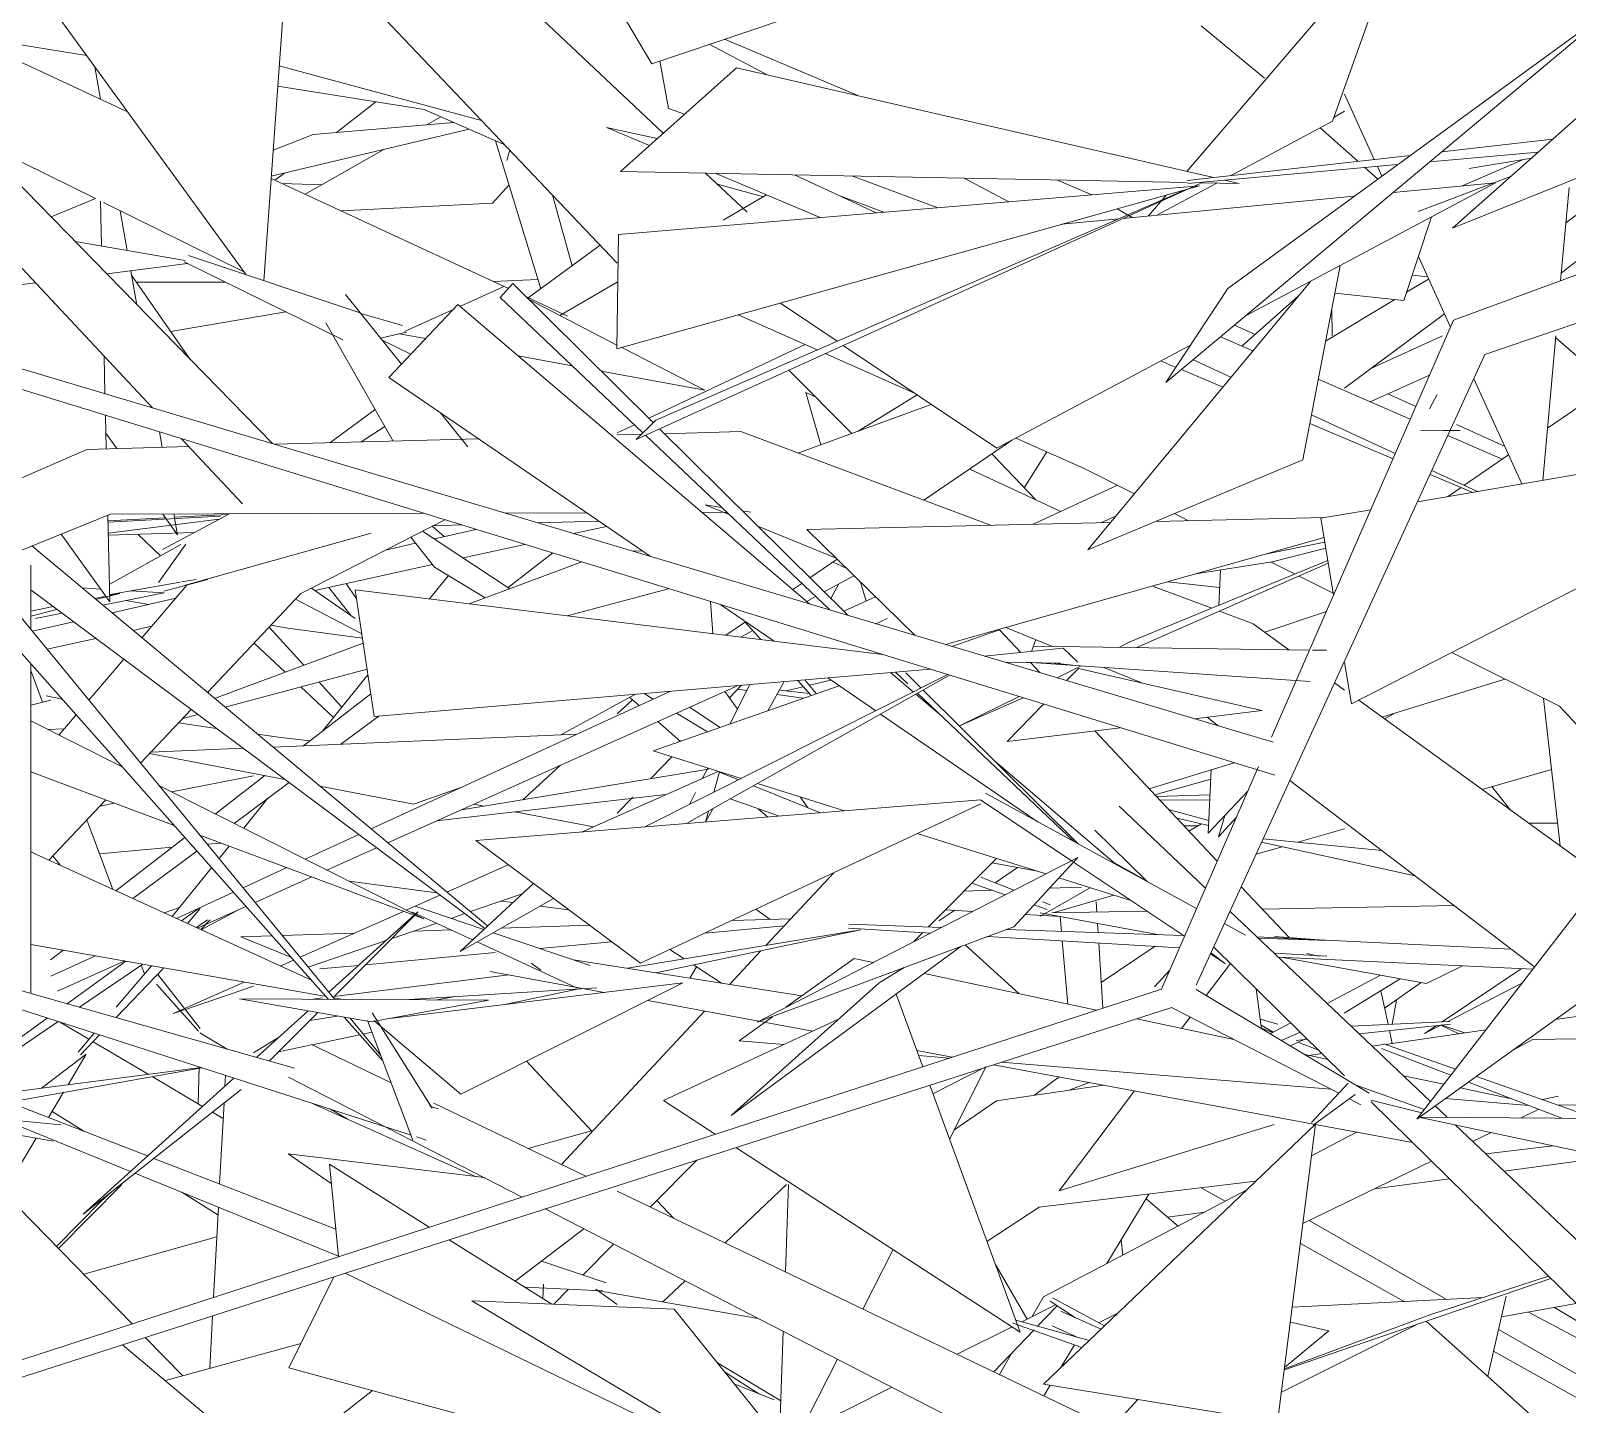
# Model space of a CAD drawing. Header units: millimetres. Extents: x 78096 to 288885, y -20632 to 149556.
# Drawn here: x 251112.1 to 251325.2, y 92667.2 to 92857.7 of the extents above; entities that cross this region are included whole.
import ezdxf

# ---------------------------------------------------------------- set-up
doc = ezdxf.new("R2010")
doc.units = ezdxf.units.MM
doc.layers.add('G-IMPT', color=8, linetype='Continuous', lineweight=9)
doc.layers.add('L-PLNT', color=71, linetype='Continuous', lineweight=9)

# ---------------------------------------------------------------- blocks, each defined once
blk = doc.blocks.new('ZZ-V - Tree Broadleaf 1 - 3dtree rotund SIMPLU-4826059-TOMH A-A')
at = {"layer": 'G-IMPT'}
for p, q in [((25423.33, 92854.28), (25406.28, 92857.02)), ((25586.76, 92851.12), (25577.95, 92858.37)), ((25530.33, 92848.69), (25511.84, 92856.52)), ((25478.13, 92845.25), (25450.07, 92852.84)), ((25470.16, 92846.76), (25449.87, 92850.02)), ((25481.35, 92841.86), (25470.16, 92846.76)), ((25594.49, 92844.24), (25599.71, 92839.59)), ((25600.68, 92838.73), (25602.48, 92837.12)), ((25517.23, 92834.67), (25510.87, 92836.39)), ((25562.78, 92834.95), (25557.93, 92837)), ((25568.38, 92831.79), (25566.29, 92833)), ((25585.44, 92815.55), (25582.58, 92816.83)), ((25627.13, 92815.16), (25630.02, 92812.58)), ((25607.74, 92805.57), (25603.86, 92807.31)), ((25620.05, 92800.06), (25613.36, 92803.06)), ((25595.33, 92777.15), (25586.78, 92774.25)), ((25620.1, 92767.76), (25603.04, 92762.49)), ((25625.46, 92765.08), (25627.75, 92744.62)), ((25582.54, 92756.15), (25570.77, 92752.52)), ((25549.57, 92742.88), (25540.13, 92733.37)), ((25526.99, 92740.89), (25517.57, 92730.8)), ((25539.35, 92732.59), (25538.11, 92731.34)), ((25516.89, 92730.07), (25512.52, 92725.4)), ((25509.07, 92721.69), (25489.21, 92700.43)), ((25630.4, 92721), (25627.09, 92720.52)), ((25419.61, 92720.21), (25423.68, 92717.8)), ((25617.46, 92719.12), (25603.52, 92717.09)), ((25424.25, 92717.46), (25431.91, 92712.94)), ((25603.25, 92717.05), (25601.7, 92716.83)), ((25484.38, 92714.75), (25493.49, 92705.02)), ((25594.73, 92715.81), (25592.88, 92715.55)), ((25432.44, 92712.63), (25439.43, 92708.49)), ((25442.62, 92712.79), (25442.53, 92711.3)), ((25564.46, 92711.42), (25549.55, 92709.25)), ((25418.57, 92707.79), (25422.98, 92705.04)), ((25440.8, 92707.68), (25442.29, 92706.8)), ((25442.41, 92708.95), (25441.8, 92697.72)), ((25454.7, 92708.9), (25477.4, 92698.73)), ((25549.55, 92709.25), (25543.66, 92705.2)), ((25478.53, 92698.6), (25451.3, 92701.88)), ((25457.29, 92697.78), (25451.3, 92701.88)), ((25626.81, 92703.03), (25617.43, 92701.91)), ((25508.01, 92701.03), (25501.54, 92694.52)), ((25511.92, 92689.54), (25520.44, 92697.63)), ((25585.54, 92698.09), (25555.47, 92694.49)), ((25411.87, 92696.54), (25429.65, 92678.32)), ((25436.54, 92696.59), (25441.57, 92693.45)), ((25502.45, 92695.44), (25504.77, 92692.97)), ((25441.63, 92694.51), (25440.95, 92681.99)), ((25555.47, 92694.49), (25548.25, 92689.75)), ((25492.33, 92691.5), (25482.79, 92684.24)), ((25496.44, 92689.39), (25492.17, 92685.09)), ((25495.42, 92683.99), (25486.44, 92687.02)), ((25549.42, 92686.56), (25553.83, 92678.98)), ((25503.29, 92681.35), (25506.38, 92684.28)), ((25494.9, 92682.91), (25484.13, 92683.4)), ((25486.73, 92683.83), (25486.62, 92681.83)), ((25490.22, 92683.12), (25488.14, 92681.03)), ((25496.94, 92681), (25493.99, 92683.12)), ((25516.52, 92679.07), (25494.13, 92682.93)), ((25440.82, 92679.44), (25440.42, 92672.13)), ((25589.1, 92668.84), (25607.99, 92678.28)), ((25609.18, 92678.69), (25655.24, 92637.42)), ((25431.49, 92676.44), (25436.69, 92671.11)), ((25453.05, 92675.59), (25434.27, 92670.45)), ((25519.65, 92667.64), (25510.86, 92672.91)), ((25516.6, 92668.63), (25511.85, 92671.68)), ((25448.96, 92658.1), (25463.02, 92669.05))]:
    blk.add_line(p, q, dxfattribs=at)
blk = doc.blocks.new('ZZ-V - Tree Broadleaf 1 - 3dtree rotund SIMPLU-4826034-TOMH A-A')
at = {"layer": 'G-IMPT'}
for p, q in [((25313.78, 92939.1), (25449.12, 92800.42)), ((25309.1, 92937.13), (25432.49, 92805.39)), ((25452.95, 92892.74), (25447.92, 92823.02)), ((25452.83, 92891.07), (25503.34, 92843.49)), ((25501.74, 92853.12), (25580.68, 92879.69)), ((25409.16, 92873.77), (25445.46, 92823.85)), ((25451.54, 92873.21), (25496.94, 92825.47)), ((25489.88, 92873.15), (25501.74, 92853.12)), ((25575.96, 92838.19), (25606.27, 92873.52)), ((25596.2, 92845.16), (25606.27, 92873.52)), ((25383.62, 92867.54), (25429.02, 92846.46)), ((25612.81, 92830.33), (25652.34, 92865.33)), ((25573.08, 92808.89), (25636.07, 92861.59)), ((25581.66, 92821.94), (25636.02, 92861.58)), ((25509.71, 92855.81), (25517.77, 92851.58)), ((25497.4, 92838.18), (25513.49, 92852.56)), ((25502.86, 92853.5), (25504.05, 92846.93)), ((25579.47, 92837.38), (25513.49, 92852.56)), ((25597.86, 92848.88), (25601.97, 92839.84)), ((25504.05, 92846.93), (25506.27, 92846.11)), ((25596.4, 92845.72), (25597.86, 92846.55)), ((25502.5, 92842.74), (25495.47, 92844.27)), ((25495.47, 92844.27), (25501.42, 92841.77)), ((25596.2, 92845.16), (25582.03, 92837.58)), ((25709.32, 92844.12), (25617.33, 92812.78)), ((25407.94, 92842.61), (25424.59, 92834.4)), ((25611.35, 92840.91), (25626.72, 92842.65)), ((25576.03, 92836.9), (25606.99, 92840.41)), ((25609.7, 92839.52), (25624.72, 92840.87)), ((25612.81, 92830.33), (25638.21, 92840.53)), ((25614.06, 92836.15), (25622.79, 92839.87)), ((25615.14, 92838.57), (25623.78, 92840.04)), ((25628.55, 92831.04), (25641.05, 92840.38)), ((25497.4, 92838.18), (25576.04, 92836.65)), ((25509.22, 92837.95), (25514.97, 92832.53)), ((25510.55, 92837.92), (25525.12, 92831.78)), ((25521.53, 92837.71), (25532.89, 92832.44)), ((25576.1, 92836.51), (25605.22, 92839.12)), ((25602.41, 92838.88), (25603.03, 92837.52)), ((25672.37, 92839.47), (25612.97, 92817.53)), ((25448.94, 92837.21), (25481.86, 92821.92)), ((25577.73, 92836.2), (25496.91, 92813.56)), ((25497.13, 92829.43), (25577.73, 92836.2)), ((25499.59, 92801.01), (25577.84, 92836.52)), ((25575.99, 92835.72), (25502.32, 92803.67)), ((25529.49, 92837.55), (25541.43, 92833.15)), ((25545.07, 92837.25), (25551.29, 92833.98)), ((25580.13, 92836.57), (25571.8, 92832.11)), ((25577.89, 92836.61), (25583.25, 92836.51)), ((25583.25, 92836.51), (25581.24, 92836.97)), ((25584.2, 92818.19), (25618.78, 92836.6)), ((25604.58, 92835.24), (25618.78, 92836.6)), ((25608.06, 92832.6), (25620.89, 92837.48)), ((25629, 92835.97), (25627.83, 92823.02)), ((25644.26, 92836.78), (25627.93, 92824.09)), ((25424.59, 92834.4), (25418.42, 92831.88)), ((25425.29, 92834.05), (25425.43, 92827.82)), ((25425.7, 92833.85), (25445.16, 92824.25)), ((25517.66, 92834.93), (25511.65, 92831.42)), ((25533.96, 92832.53), (25527.96, 92834.73)), ((25567.15, 92831.67), (25599.19, 92834.73)), ((25570.65, 92832), (25573.16, 92834.92)), ((25558.65, 92830.86), (25566.56, 92831.61)), ((25609.93, 92831.89), (25606.09, 92820.29)), ((25497.13, 92829.43), (25496.91, 92813.56)), ((25437.03, 92825.84), (25421.77, 92828.45)), ((25354.9, 92826.22), (25588.17, 92754.42)), ((25426.14, 92823.97), (25437.36, 92825.39)), ((25436.89, 92825.62), (25458.89, 92814.8)), ((25437.47, 92826.52), (25461.29, 92818.54)), ((25592.07, 92798.19), (25597.24, 92825.13)), ((25608.1, 92826.36), (25612.55, 92816.57)), ((25373.92, 92822.86), (25587.97, 92758.99)), ((25386.82, 92819.01), (25416.25, 92822.72)), ((25496.94, 92822.84), (25488.99, 92818.2)), ((25562.24, 92785.67), (25593.16, 92822.96)), ((25606.46, 92821.41), (25609.51, 92823.25)), ((25607.25, 92823.78), (25609.38, 92823.55)), ((25625.99, 92802.57), (25656.25, 92823.34)), ((25459.27, 92821.11), (25467.02, 92811.46)), ((25481.22, 92822.21), (25475.14, 92819.46)), ((25480.73, 92820.68), (25482.49, 92822.62)), ((25480.73, 92820.68), (25500.52, 92801.92)), ((25501.96, 92803.33), (25482.49, 92822.62)), ((25484.36, 92820.76), (25490.08, 92818.11)), ((25581.66, 92821.94), (25573.08, 92808.89)), ((25583.62, 92813.94), (25591.44, 92820.89)), ((25596.5, 92821.29), (25606.09, 92820.29)), ((25467.19, 92816.81), (25461.4, 92818.46)), ((25474.84, 92819.71), (25465.26, 92809.6)), ((25474.2, 92819.04), (25467.43, 92815.98)), ((25474.84, 92819.71), (25523.68, 92778.17)), ((25484.74, 92820.39), (25496.92, 92814.1)), ((25527.48, 92814.61), (25519.59, 92819.91)), ((25595.23, 92814.64), (25604.81, 92820.42)), ((25596.11, 92819.23), (25596.15, 92815.39)), ((25597.86, 92808.1), (25611.7, 92818.44)), ((25380.54, 92817.32), (25457.77, 92723.32)), ((25456.52, 92817.17), (25465.89, 92800.78)), ((25524.7, 92813.41), (25513.74, 92818.27)), ((25612.97, 92817.53), (25587.71, 92759.7)), ((25467.71, 92815.87), (25464.14, 92815.05)), ((25464.35, 92814.78), (25468.31, 92812.83)), ((25466.74, 92815.65), (25470.35, 92814.98)), ((25585.14, 92813.28), (25580.66, 92815.23)), ((25611.43, 92815.39), (25601.5, 92810.82)), ((25627.15, 92815.39), (25625.34, 92795.31)), ((25425.78, 92812.55), (25425.9, 92807.35)), ((25483.2, 92812.61), (25490.71, 92811.22)), ((25497.6, 92813.75), (25509.09, 92807.82)), ((25523.01, 92814.16), (25501.32, 92803.97)), ((25538.21, 92807.41), (25525.82, 92812.91)), ((25549.6, 92799.77), (25528.32, 92814.05)), ((25549.6, 92799.77), (25576.5, 92814.09)), ((25576.86, 92812.05), (25582.1, 92809.62)), ((25617.33, 92812.78), (25577.26, 92725.3)), ((25494.75, 92810.47), (25509.09, 92807.82)), ((25572.37, 92811.89), (25574.47, 92811)), ((25575.23, 92810.68), (25580.97, 92808.26)), ((25609.64, 92809.9), (25601.41, 92806.21)), ((25465.26, 92809.6), (25501.51, 92784.79)), ((25606.97, 92803.8), (25594.21, 92809.34)), ((25615.8, 92809.43), (25622.44, 92794.82)), ((25540.51, 92805.87), (25522.03, 92799.11)), ((25609.65, 92805.26), (25610.69, 92807.22)), ((25384.38, 92805.07), (25456.89, 92723.32)), ((25425.96, 92804.34), (25426.07, 92799.7)), ((25472.46, 92804.67), (25476.24, 92799.96)), ((25499.59, 92801.01), (25502.32, 92803.67)), ((25593.27, 92804.43), (25604.89, 92799.04)), ((25464.74, 92802.8), (25461.42, 92800.65)), ((25499.34, 92803.04), (25496.94, 92801.91)), ((25500.31, 92801.71), (25496.94, 92801.62)), ((25500.86, 92801.59), (25526.43, 92777.36)), ((25528.93, 92776.61), (25502.82, 92802.48)), ((25514.1, 92802.08), (25503.51, 92801.79)), ((25548.73, 92789.09), (25514.1, 92802.08)), ((25593.03, 92803.19), (25604.58, 92798.33)), ((25613.89, 92802.23), (25608.37, 92802.27)), ((25608.37, 92802.27), (25608.62, 92802.22)), ((25611.54, 92802.25), (25613.89, 92802.23)), ((25619.71, 92798.26), (25612.18, 92801.53)), ((25423.36, 92799.62), (25402.57, 92790.5)), ((25437.52, 92800.01), (25423.36, 92799.62)), ((25436.5, 92801.1), (25444.97, 92792.05)), ((25477.68, 92801.09), (25449.43, 92800.33)), ((25539.48, 92792.56), (25551.63, 92800.84)), ((25561.65, 92797), (25552.25, 92801.18)), ((25654.13, 92800.23), (25607.97, 92792.35)), ((25592.07, 92798.19), (25562.24, 92785.67)), ((25614.42, 92794.63), (25620.6, 92798.87)), ((25568.71, 92793.47), (25561.65, 92797)), ((25609.72, 92796.16), (25615.66, 92793.66)), ((25609.96, 92796.69), (25616.28, 92793.76)), ((25566.36, 92794.65), (25554.58, 92789.22)), ((25598.81, 92764.31), (25656.28, 92793.75)), ((25612.13, 92793.06), (25614.02, 92794.35)), ((25470.1, 92790.76), (25426.65, 92790.63)), ((25492.69, 92790.83), (25481.39, 92790.79)), ((25512.15, 92790.89), (25508.75, 92790.88)), ((25512.48, 92790.58), (25509.14, 92791.94)), ((25511.44, 92791.56), (25509.14, 92791.94)), ((25515.51, 92790.9), (25514.31, 92791.09)), ((25601.48, 92791.24), (25594.57, 92790.06)), ((25426.65, 92790.63), (25411.72, 92784.6)), ((25426.28, 92790.48), (25426.55, 92778.47)), ((25433.88, 92785.74), (25443.15, 92790.68)), ((25473.02, 92789.86), (25453.06, 92779.62)), ((25527.31, 92784.53), (25516.47, 92788.95)), ((25523.24, 92788.51), (25565.39, 92789.47)), ((25566.15, 92790.39), (25564.04, 92789.44)), ((25571.63, 92789.61), (25595.1, 92790.15)), ((25576.22, 92789.72), (25574.24, 92790.71)), ((25596.32, 92779.42), (25594.57, 92790.06)), ((25426.55, 92778.47), (25419.84, 92787.88)), ((25433.3, 92781.14), (25437.12, 92786.49)), ((25436.88, 92780.74), (25462.8, 92788)), ((25523.24, 92788.51), (25538.27, 92773.82)), ((25542.5, 92772.56), (25595.01, 92787.39)), ((25587.06, 92785.15), (25595.12, 92786.73)), ((25415.74, 92786.22), (25478.97, 92733.51)), ((25426.49, 92780.9), (25436.4, 92786.42)), ((25499.16, 92785.49), (25500.43, 92785.53)), ((25523.69, 92781.79), (25527.47, 92784.37)), ((25595.24, 92785.94), (25587.81, 92784.01)), ((25415.6, 92774.65), (25415.6, 92783.57)), ((25492.04, 92784.01), (25476.43, 92778.21)), ((25595.53, 92784.19), (25568.08, 92772.92)), ((25569.06, 92772.12), (25595.59, 92783.83)), ((25577.2, 92782.36), (25587.81, 92784.01)), ((25590.99, 92782.33), (25587.66, 92783.99)), ((25415.6, 92780.14), (25478.58, 92733.15)), ((25422.72, 92780.4), (25425.28, 92780.25)), ((25426.63, 92779.51), (25436.32, 92781.2)), ((25437.27, 92780.79), (25431.02, 92773.48)), ((25434.05, 92779.94), (25440.18, 92781.56)), ((25436.52, 92781.23), (25438.55, 92781.58)), ((25463.24, 92762.58), (25460.62, 92780.15)), ((25460.62, 92780.15), (25533.74, 92771.17)), ((25490.01, 92776.54), (25504.09, 92780.3)), ((25521.33, 92780.18), (25522.56, 92781.02)), ((25579.42, 92777.58), (25571.19, 92780.66)), ((25596.28, 92779.68), (25591.55, 92782.04)), ((25424.47, 92778.94), (25426, 92779.24)), ((25424.65, 92778.79), (25427.95, 92779.62)), ((25434.1, 92779.73), (25425.59, 92778.01)), ((25426.53, 92779.35), (25427.95, 92779.62)), ((25429.46, 92780), (25434.1, 92779.73)), ((25453.06, 92779.62), (25440.1, 92765.91)), ((25510.2, 92774.06), (25509.91, 92778.51)), ((25511.33, 92778.07), (25518.71, 92773.02)), ((25532.78, 92779.19), (25528.37, 92777.16)), ((25415.6, 92777.2), (25418.71, 92777.81)), ((25415.6, 92776.5), (25419.24, 92777.42)), ((25419.96, 92776.88), (25416.26, 92776.14)), ((25534.4, 92776.14), (25532.85, 92775.44)), ((25585.16, 92775.43), (25580.5, 92777.17)), ((25512.03, 92773.84), (25514.77, 92775.71)), ((25543.38, 92772.3), (25549.99, 92774.61)), ((25552.95, 92771.46), (25549.99, 92774.61)), ((25557.33, 92772.29), (25550.87, 92774.92)), ((25590.12, 92771.83), (25585.16, 92775.43)), ((25461.72, 92772.74), (25441.11, 92765.08)), ((25558.84, 92772.03), (25547.84, 92770.96)), ((25554.77, 92772.32), (25592.99, 92771.79)), ((25560.84, 92770.12), (25558.84, 92772.03)), ((25566.53, 92772.16), (25568.08, 92772.92)), ((25593.4, 92771.79), (25595.35, 92771.76)), ((25415.61, 92724.16), (25415.6, 92769.88)), ((25428.49, 92770.52), (25423.65, 92764.85)), ((25550.76, 92770.09), (25558.38, 92769.98)), ((25553.72, 92770.11), (25593.09, 92767.41)), ((25555.6, 92768.65), (25554.28, 92770.05)), ((25560.56, 92769.62), (25557.65, 92769.98)), ((25557.98, 92767.94), (25561.32, 92769.59)), ((25598.81, 92764.31), (25597.86, 92770.08)), ((25627.67, 92763.98), (25612.74, 92771.44)), ((25442.55, 92763.87), (25462.26, 92769.13)), ((25463.24, 92762.58), (25540.41, 92769.12)), ((25542.81, 92768.38), (25500.77, 92747.24)), ((25506.58, 92747.71), (25543.07, 92768.3)), ((25526.17, 92767.91), (25532.82, 92763.36)), ((25534.88, 92768.65), (25538.02, 92765.98)), ((25535.55, 92768.71), (25537.27, 92767.08)), ((25539.11, 92766.52), (25536.99, 92768.62)), ((25559.28, 92767.55), (25560.93, 92769.24)), ((25560.93, 92769.24), (25586.38, 92763.38)), ((25569.82, 92767.19), (25564.48, 92769.37)), ((25417.76, 92765.45), (25419.95, 92764.97)), ((25504.25, 92766.05), (25462.81, 92746.98)), ((25513.72, 92766.86), (25465.13, 92745.05)), ((25501.93, 92757.79), (25527.75, 92766.83)), ((25538.4, 92765.66), (25541.95, 92762.64)), ((25538.62, 92765.79), (25560.32, 92745.23)), ((25560.95, 92744.88), (25539.4, 92766.23)), ((25544.42, 92761.26), (25552.7, 92765.34)), ((25544.42, 92761.25), (25553.28, 92765.16)), ((25597.86, 92766.24), (25596.47, 92767.24)), ((25415.6, 92764.16), (25418.39, 92764.84)), ((25437.85, 92763.54), (25430.83, 92756.11)), ((25551.05, 92759.1), (25556.1, 92764.29)), ((25577.05, 92762.25), (25586.38, 92763.38)), ((25637.38, 92737.65), (25599.82, 92764.82)), ((25648.32, 92741.84), (25627.67, 92763.98)), ((25415.6, 92761.96), (25428.29, 92755.57)), ((25417.99, 92760.76), (25420.14, 92760.88)), ((25421.89, 92762.79), (25419.5, 92760)), ((25436.68, 92762.3), (25438.77, 92762.86)), ((25533.5, 92762.9), (25555.37, 92747.93)), ((25551.05, 92759.1), (25566.78, 92761.01)), ((25580.34, 92761.27), (25578.78, 92762.46)), ((25449.19, 92758.33), (25491.36, 92760.12)), ((25580.19, 92742.5), (25563.19, 92760.57)), ((25450.86, 92753.83), (25432.09, 92757.44)), ((25432.25, 92757.61), (25445.07, 92758.16)), ((25501.93, 92757.79), (25514.14, 92753.97)), ((25435.49, 92747.45), (25415.6, 92754.89)), ((25549.55, 92756.18), (25566.21, 92742.01)), ((25585.92, 92755.62), (25572.44, 92724.75)), ((25433.38, 92753), (25470.12, 92734.48)), ((25468.71, 92750.4), (25455.71, 92752.9)), ((25468.71, 92750.4), (25475.41, 92752.78)), ((25516.41, 92753.26), (25528.48, 92749.48)), ((25624.22, 92727.86), (25590.27, 92753.71)), ((25426, 92751), (25418.11, 92742.65)), ((25547.33, 92751), (25477.33, 92745.35)), ((25500.2, 92728.33), (25547.4, 92750.46)), ((25547.33, 92751), (25560.12, 92742.45)), ((25548.03, 92751.94), (25577.32, 92735.94)), ((25566.58, 92750.13), (25578.56, 92738.77)), ((25470.12, 92734.48), (25439.04, 92746.12)), ((25461.1, 92746.19), (25453.68, 92742.77)), ((25538.57, 92746.32), (25556.41, 92740.74)), ((25563.22, 92746.8), (25570.45, 92739.69)), ((25463.57, 92744.35), (25456.68, 92741.26)), ((25500.2, 92728.33), (25477.33, 92745.35)), ((25454.54, 92725.97), (25415.6, 92743.8)), ((25560.86, 92743.02), (25516.37, 92720.18)), ((25551.97, 92733.41), (25560.86, 92743.02)), ((25560.25, 92742.36), (25575.64, 92732.08)), ((25565.84, 92742.32), (25570.26, 92739.88)), ((25659.4, 92743.71), (25607.88, 92706.72)), ((25451.12, 92741.6), (25445.05, 92738.8)), ((25454.57, 92740.31), (25446.71, 92736.78)), ((25558.22, 92740.17), (25568.22, 92737.04)), ((25443.71, 92738.19), (25435.8, 92734.55)), ((25475.15, 92729.98), (25485.33, 92739.4)), ((25590.16, 92731.9), (25583.52, 92738.96)), ((25436.51, 92734.22), (25438.82, 92735.9)), ((25437.34, 92733.85), (25439.12, 92735.93)), ((25445.45, 92736.22), (25438.74, 92733.2)), ((25469.28, 92735.46), (25456.95, 92724.32)), ((25457.53, 92723.61), (25469.31, 92735.44)), ((25468.47, 92735.48), (25476.9, 92731.6)), ((25468.92, 92736.24), (25478.44, 92733.03)), ((25475.15, 92729.98), (25488.13, 92737.31)), ((25581.95, 92735.56), (25609.77, 92709.17)), ((25630.29, 92735.71), (25607.88, 92706.72)), ((25377.68, 92734.9), (25452.2, 92713.8)), ((25438.57, 92733.28), (25440.14, 92734.34)), ((25439.18, 92733), (25440.47, 92734.34)), ((25551.97, 92733.41), (25516.37, 92720.18)), ((25529.02, 92733.2), (25540.42, 92732.53)), ((25541.95, 92733.31), (25529.08, 92733.75)), ((25581.17, 92733.84), (25584.13, 92732.22)), ((25477.51, 92731.31), (25491.33, 92724.95)), ((25479.76, 92732.58), (25493.22, 92728.03)), ((25498.37, 92727.64), (25530.72, 92732.97)), ((25530.72, 92732.97), (25502.32, 92727.02)), ((25548.34, 92732.07), (25574.95, 92730.5)), ((25575.48, 92732.18), (25550.89, 92733.01)), ((25582.92, 92732.87), (25584.11, 92732.22)), ((25621.01, 92730.31), (25585.7, 92732)), ((25595.57, 92731.51), (25585.88, 92731.83)), ((25588.14, 92732.04), (25595.57, 92731.51)), ((25415.61, 92730.96), (25456.34, 92723.77)), ((25424.58, 92729.38), (25418.39, 92726.53)), ((25512.74, 92707.23), (25544.67, 92730.7)), ((25529.82, 92729.01), (25520.35, 92722.23)), ((25529.82, 92729.01), (25532.47, 92728.45)), ((25579.25, 92729.66), (25581.27, 92728.31)), ((25579.31, 92729.78), (25581.2, 92728.34)), ((25579.69, 92730.61), (25597.86, 92712.73)), ((25588.09, 92729.73), (25595.4, 92729.31)), ((25623.95, 92727.5), (25588.67, 92729.19)), ((25592.62, 92729.71), (25594.31, 92729.31)), ((25393.13, 92728.74), (25468.35, 92704.5)), ((25428.63, 92728.66), (25419.31, 92724.48)), ((25420.67, 92722.73), (25428.81, 92728.63)), ((25422.34, 92722.25), (25431.13, 92728.22)), ((25427.45, 92722.23), (25432.37, 92728)), ((25427.46, 92720.81), (25434.08, 92727.7)), ((25479.35, 92727.21), (25495.14, 92724.28)), ((25485.02, 92728.35), (25486.35, 92727.36)), ((25490.87, 92728.83), (25522.56, 92723.81)), ((25536.76, 92727.76), (25533.31, 92725.6)), ((25539.55, 92726.94), (25563.46, 92721.83)), ((25578.66, 92723.85), (25582.02, 92728.31)), ((25572.44, 92724.75), (25361.83, 92656.26)), ((25457.65, 92723.74), (25481.91, 92726.73)), ((25506.07, 92725.6), (25465.4, 92720.67)), ((25467.35, 92723.26), (25494.15, 92724.93)), ((25475.26, 92710.2), (25506.07, 92725.6)), ((25491.61, 92724.77), (25481.15, 92722.58)), ((25512.74, 92707.23), (25533.31, 92725.6)), ((25601.28, 92710.3), (25577.28, 92724.68)), ((25585.6, 92724.79), (25586.34, 92719.25)), ((25479.1, 92723.2), (25444.54, 92723.39)), ((25462.84, 92720.2), (25444.54, 92723.39)), ((25454.4, 92723.33), (25456.09, 92723.54)), ((25457.58, 92723.55), (25458.95, 92723.31)), ((25479.1, 92723.2), (25462.84, 92720.2)), ((25471.66, 92723.24), (25474.51, 92723.71)), ((25501.18, 92723.16), (25524.05, 92718.91)), ((25535.65, 92724.07), (25539.35, 92713.99)), ((25573.89, 92722.21), (25383.57, 92661.04)), ((25405.34, 92711.61), (25417.93, 92720.75)), ((25454.08, 92721.73), (25446.95, 92715.29)), ((25448.73, 92714.78), (25455.42, 92721.49)), ((25454.31, 92720.38), (25458.15, 92721.01)), ((25459.08, 92720.85), (25464.43, 92714.82)), ((25459.92, 92720.71), (25464.15, 92715.55)), ((25462.32, 92720.39), (25468.62, 92703.78)), ((25462.96, 92721.47), (25471.3, 92708.24)), ((25475.26, 92710.2), (25463.19, 92720.4)), ((25503.37, 92709.28), (25527.74, 92720.63)), ((25518.48, 92720.89), (25513.86, 92717.57)), ((25569.02, 92720.64), (25582.51, 92717.76)), ((25597.05, 92710.3), (25573.86, 92722.2)), ((25575.24, 92719.31), (25576.43, 92720.88)), ((25405.91, 92711.09), (25419.42, 92720.27)), ((25422.17, 92716.02), (25424.41, 92718.66)), ((25422.5, 92715.64), (25425.16, 92718.42)), ((25461.25, 92718.41), (25454.62, 92717.02)), ((25462.93, 92718.76), (25461.73, 92718.51)), ((25450.09, 92718.12), (25446.49, 92715.91)), ((25454.34, 92716.96), (25449.99, 92716.05)), ((25454.44, 92717.1), (25465.59, 92711.76)), ((25513.86, 92717.57), (25520.09, 92717.07)), ((25538.53, 92716.23), (25543.43, 92715.32)), ((25602.99, 92716.53), (25612.59, 92712.81)), ((25603.31, 92717.17), (25613.25, 92713.67)), ((25623.96, 92717.75), (25621.27, 92716.34)), ((25637.25, 92717.94), (25623.96, 92717.75)), ((25417.07, 92711), (25423.31, 92715.73)), ((25423.31, 92715.73), (25420.78, 92711.49)), ((25538.78, 92715.54), (25543.03, 92715.19)), ((25549.15, 92714.26), (25607.27, 92703.48)), ((25550.22, 92714.6), (25595.96, 92710.86)), ((25592.32, 92715.67), (25595.59, 92714.97)), ((25439.22, 92713.89), (25326.48, 92699.21)), ((25331.5, 92694.63), (25439.32, 92713.85)), ((25443.78, 92712.42), (25422.87, 92693.54)), ((25451.37, 92712.56), (25483.76, 92695.91)), ((25548.11, 92713.96), (25540.74, 92710.21)), ((25548.09, 92713.92), (25543.03, 92703.96)), ((25606.01, 92712.74), (25611.61, 92711.55)), ((25615.04, 92711.86), (25627.98, 92706.84)), ((25616.14, 92712.65), (25632.76, 92706.8)), ((25420.15, 92710.44), (25418.07, 92706.95)), ((25444.81, 92710.84), (25422.87, 92693.54)), ((25540.3, 92711.41), (25552.86, 92677.18)), ((25558.28, 92696.76), (25568.71, 92710.63)), ((25593.27, 92706.24), (25598.37, 92711.71)), ((25593.5, 92705.86), (25599.33, 92710.13)), ((25608.9, 92708.05), (25599.32, 92711.48)), ((25613.91, 92711.06), (25621.05, 92709.53)), ((25627.55, 92709.89), (25625.33, 92709.42)), ((25429.44, 92699.47), (25407.9, 92708.25)), ((25412.58, 92709.09), (25431.81, 92701.61)), ((25470.91, 92708.5), (25472.12, 92708.16)), ((25471.52, 92708.92), (25492.62, 92698.79)), ((25503.37, 92709.28), (25510.55, 92704.63)), ((25600.13, 92708.72), (25598.52, 92709.54)), ((25608.57, 92707.61), (25601.5, 92709.35)), ((25601.55, 92709.1), (25640.06, 92671.23)), ((25610.43, 92708.55), (25612.08, 92706.98)), ((25611.83, 92709.56), (25623.43, 92708.61)), ((25624.8, 92708.08), (25622.36, 92706.89)), ((25652.57, 92708.2), (25627.34, 92708.71)), ((25400.09, 92706.86), (25418.72, 92703.67)), ((25403.47, 92707.46), (25419.81, 92705.92)), ((25556.08, 92669.97), (25593.83, 92706)), ((25558.28, 92696.76), (25588.11, 92705.97)), ((25588.57, 92664.69), (25593.83, 92706)), ((25688.85, 92689.79), (25608.14, 92707.01)), ((25608.14, 92707.01), (25685.24, 92706.35)), ((25613.18, 92705.94), (25707.86, 92616.15)), ((25416.36, 92704.07), (25402.19, 92680.31)), ((25469.09, 92704.26), (25470.46, 92703.82)), ((25599.53, 92704.91), (25593.27, 92701.62)), ((25618.19, 92704.87), (25615.62, 92703.63)), ((25432.67, 92701.27), (25457.93, 92691.45)), ((25513.41, 92702.77), (25552.86, 92677.18)), ((25458.3, 92687.7), (25430.06, 92699.21)), ((25458.31, 92687.64), (25457.02, 92700.46)), ((25457.02, 92700.46), (25470.89, 92691.73)), ((25609.92, 92700.87), (25592.08, 92692.22)), ((25520.7, 92697.63), (25520.28, 92685.53)), ((25496.94, 92696.72), (25617.48, 92638.92)), ((25584.31, 92696.91), (25556.07, 92682.07)), ((25486.95, 92694.27), (25610.75, 92630.63)), ((25473.65, 92689.99), (25487.87, 92681.04)), ((25535.24, 92688.61), (25531.05, 92680.37)), ((25451.38, 92672.22), (25457.65, 92684.85)), ((25519.5, 92656.11), (25459.22, 92685.35)), ((25589.5, 92671.96), (25626.47, 92684.59)), ((25626.14, 92684.93), (25609.8, 92679.61)), ((25556.07, 92682.07), (25554.52, 92679.32)), ((25504.87, 92680.35), (25476.79, 92681.49)), ((25528.88, 92650.54), (25476.79, 92681.49)), ((25504.87, 92680.35), (25528.88, 92650.54)), ((25553.1, 92678.61), (25557.77, 92680.96)), ((25557.97, 92680.83), (25555.27, 92678.01)), ((25557.02, 92681.45), (25560.53, 92679.15)), ((25557.33, 92681.93), (25564.55, 92678.05)), ((25558.48, 92680.06), (25564.07, 92677.59)), ((25544.13, 92674.09), (25551.73, 92677.92)), ((25551.85, 92678.43), (25561.41, 92675.05)), ((25552.25, 92678.84), (25562.43, 92676.02)), ((25557.3, 92678.04), (25560.67, 92676.51)), ((25566.32, 92679.74), (25563.73, 92678.48)), ((25589.52, 92672.09), (25609.8, 92679.61)), ((25595.67, 92677.36), (25590.34, 92678.55)), ((25519.99, 92677.28), (25519.46, 92662.23)), ((25554.79, 92677.51), (25549.21, 92671.66)), ((25595.67, 92677.36), (25589.54, 92672.27)), ((25428.34, 92675.43), (25462.81, 92646.47)), ((25551.63, 92674.19), (25549.99, 92671.28)), ((25560.37, 92675.42), (25558.49, 92672.27)), ((25451.38, 92672.22), (25527.01, 92651.65)), ((25527.51, 92673.42), (25520.91, 92660.42)), ((25513.25, 92669.94), (25518.75, 92667.8)), ((25522.28, 92663.1), (25535.06, 92669.54)), ((25556.08, 92669.97), (25588.57, 92664.69)), ((25557.03, 92669.81), (25556.15, 92668.33)), ((25569.17, 92667.84), (25565.5, 92663.85))]:
    blk.add_line(p, q, dxfattribs=at)
blk = doc.blocks.new('ZZ-V - Tree Broadleaf 2 - 3dtree rotund SIMPLU-4826084-TOMH A-A')
at = {"layer": 'G-IMPT'}
for p, q in [((25424.47, 92852.71), (25425.27, 92848.2)), ((25458.01, 92843.58), (25463.49, 92847.83)), ((25476.41, 92844.02), (25448.96, 92837.53)), ((25454.76, 92843.3), (25474.31, 92844.95)), ((25470.53, 92844.63), (25472.48, 92845.75)), ((25454.76, 92843.3), (25449.22, 92841.15)), ((25480.07, 92842.42), (25486.35, 92821.9)), ((25453.68, 92835.01), (25464.56, 92841.22)), ((25482.07, 92841.11), (25481.62, 92839.7)), ((25449.48, 92836.96), (25450.78, 92837.96)), ((25450.45, 92836.51), (25456.02, 92836.34)), ((25479.67, 92833.76), (25481.95, 92836.3)), ((25458.68, 92832.69), (25479.67, 92833.76)), ((25487.99, 92834.88), (25490.7, 92825.08)), ((25428.01, 92832.71), (25428.98, 92827.22)), ((25494.6, 92827.93), (25484.62, 92820.64)), ((25429.48, 92824.39), (25430.31, 92819.69)), ((25437.73, 92812.09), (25429.59, 92823.81)), ((25430.27, 92822.82), (25442.58, 92822.82)), ((25479.71, 92822.93), (25485.96, 92823.2)), ((25435.04, 92815.96), (25451, 92818.68)), ((25520.75, 92810.61), (25529.49, 92801.84)), ((25524.5, 92806.85), (25523.1, 92807.5)), ((25525.19, 92800.26), (25523.1, 92807.5)), ((25538.57, 92807.17), (25530.4, 92802.17)), ((25463.4, 92805.14), (25457.1, 92800.54)), ((25426.02, 92801.87), (25427.53, 92799.74)), ((25433.44, 92802.05), (25433.81, 92799.91)), ((25556.53, 92799.28), (25553.43, 92794.29)), ((25548.93, 92799), (25555.01, 92792.63)), ((25558.48, 92791.02), (25545.85, 92796.9)), ((25426.29, 92789.73), (25434.3, 92790.13)), ((25426.3, 92789.54), (25441.91, 92790.36)), ((25441.72, 92789.92), (25426.33, 92788.02)), ((25433.94, 92790.65), (25435.96, 92787.79)), ((25435.45, 92790.66), (25435.68, 92789.36)), ((25435.53, 92790.2), (25442.95, 92790.57)), ((25435.69, 92789.28), (25435.96, 92787.79)), ((25471.29, 92788.98), (25472.96, 92787.53)), ((25471.38, 92789.02), (25475.38, 92789.14)), ((25485.93, 92789.44), (25494.36, 92789.68)), ((25490.95, 92787.94), (25495.46, 92788.93)), ((25426.34, 92787.74), (25438.26, 92788.08)), ((25430.44, 92787.85), (25433.62, 92784.87)), ((25464.82, 92785.66), (25468.99, 92786.62)), ((25468.33, 92787.46), (25471.6, 92783.28)), ((25469.96, 92788.29), (25482.07, 92780.3)), ((25471.6, 92787.21), (25477.34, 92788.53)), ((25475.6, 92784.57), (25484.13, 92786.44)), ((25481.83, 92780.46), (25488.02, 92785.25)), ((25455.01, 92780.05), (25471.32, 92783.63)), ((25471.6, 92783.28), (25478.65, 92779.03)), ((25528.73, 92783.14), (25526.91, 92783.99)), ((25580.64, 92782.9), (25580.41, 92777.98)), ((25460.59, 92776.14), (25454.54, 92780.38)), ((25456.96, 92780.48), (25460.06, 92776.51)), ((25460.81, 92778.89), (25459.34, 92781)), ((25473.54, 92782.11), (25470.92, 92778.88)), ((25529.8, 92782.09), (25525.66, 92779.85)), ((25526.58, 92778.93), (25527.72, 92780.97)), ((25531.47, 92778.58), (25530.7, 92781.21)), ((25580.52, 92780.45), (25573.33, 92781.27)), ((25426.88, 92776.94), (25435.71, 92778.97)), ((25428.76, 92778.65), (25431.97, 92778.11)), ((25452.34, 92778.86), (25461.53, 92774.04)), ((25524.48, 92779.2), (25523.25, 92778.54)), ((25415.81, 92774.39), (25421.54, 92775.71)), ((25429.79, 92774.51), (25432.39, 92775.08)), ((25453.48, 92769.68), (25448.67, 92774.98)), ((25448.91, 92775.23), (25451.27, 92774.83)), ((25451.27, 92774.83), (25461.62, 92773.42)), ((25515.78, 92774.48), (25514.12, 92773.58)), ((25514.71, 92775.67), (25516.89, 92773.24)), ((25417.86, 92771.89), (25424.65, 92773.38)), ((25446.57, 92772.76), (25450.9, 92768.72)), ((25555.01, 92773.23), (25554.41, 92771.6)), ((25417.24, 92764.56), (25415.6, 92768.94)), ((25458.76, 92763.87), (25455.6, 92767.35)), ((25462.38, 92768.34), (25456.05, 92760.53)), ((25517.86, 92763.36), (25520.12, 92767.4)), ((25521.99, 92767.56), (25523.87, 92765.47)), ((25523, 92767.64), (25524.62, 92765.73)), ((25526.58, 92767.63), (25523.63, 92766.91)), ((25453.08, 92766.68), (25457.6, 92762.45)), ((25453.44, 92758.51), (25462.77, 92765.73)), ((25499.5, 92765.65), (25489.13, 92760.03)), ((25498.7, 92765.22), (25499.99, 92764.1)), ((25500.68, 92765.75), (25501.94, 92764.99)), ((25511.9, 92766.04), (25513.67, 92763.55)), ((25514.2, 92766.9), (25512.52, 92765.17)), ((25515.33, 92766.99), (25512.58, 92761.52)), ((25513.66, 92766.34), (25515, 92766.16)), ((25519.11, 92765.6), (25522.8, 92765.1)), ((25523.61, 92765.76), (25519.45, 92766.21)), ((25522.76, 92766.7), (25520.38, 92766.11)), ((25499.07, 92764.89), (25496.94, 92762.95)), ((25505.19, 92763.03), (25509.49, 92760.44)), ((25507, 92763.84), (25511.24, 92761.05)), ((25604.81, 92763.04), (25603.4, 92762.23)), ((25436.09, 92761.67), (25441.37, 92760.92)), ((25458.62, 92758.73), (25463.87, 92762.63)), ((25502.58, 92761.86), (25505.73, 92759.12)), ((25447.07, 92760.1), (25450.3, 92759.64)), ((25450.3, 92759.64), (25454.34, 92759.21)), ((25504.55, 92756.97), (25501.63, 92753.96)), ((25475.34, 92749.63), (25509.64, 92755.28)), ((25489.1, 92755.81), (25483.86, 92751.03)), ((25492.01, 92746.54), (25510.96, 92754.96)), ((25509.51, 92755.42), (25508.79, 92754)), ((25510.35, 92752.06), (25511.15, 92754.9)), ((25513.77, 92753.78), (25511.13, 92754.83)), ((25579.34, 92755.17), (25578.93, 92746.38)), ((25626.56, 92755.22), (25616.92, 92752.45)), ((25435.16, 92752.11), (25446.49, 92754.34)), ((25441.21, 92749.06), (25448.08, 92754.37)), ((25443.81, 92747.74), (25451.44, 92753.4)), ((25525.16, 92749.21), (25515.85, 92752.94)), ((25579.28, 92753.87), (25571.53, 92751.71)), ((25618.27, 92752.84), (25620.89, 92749.58)), ((25425.19, 92750.14), (25427.22, 92750.54)), ((25448.5, 92751.22), (25445.14, 92747.08)), ((25471.89, 92748.08), (25503.7, 92751.73)), ((25477.05, 92750.4), (25478.44, 92750.14)), ((25499.13, 92751.39), (25496.94, 92749.14)), ((25507.81, 92752.04), (25506.96, 92750.36)), ((25519.45, 92748.75), (25512.63, 92751.13)), ((25522.33, 92751.41), (25523.39, 92749.92)), ((25579.18, 92751.69), (25571.77, 92751.45)), ((25572.2, 92750.99), (25579.14, 92750.95)), ((25584.43, 92752.2), (25578.93, 92746.38)), ((25426.99, 92738.58), (25423.37, 92748.22)), ((25482.75, 92749.33), (25493.68, 92747.28)), ((25509.18, 92747.92), (25509.61, 92749.42)), ((25509.2, 92747.92), (25510.24, 92749.78)), ((25516.52, 92749.77), (25517.85, 92748.62)), ((25579.01, 92748.16), (25573.44, 92749.68)), ((25578.98, 92747.46), (25574.57, 92748.47)), ((25581.26, 92748.85), (25580.35, 92745.87)), ((25582.86, 92748.6), (25580.35, 92745.87)), ((25577.54, 92747.4), (25575.59, 92747.39)), ((25578.02, 92747.68), (25576.26, 92746.67)), ((25597.86, 92746.98), (25591.39, 92745.12)), ((25627.4, 92747.79), (25623.41, 92747.76)), ((25425.13, 92743.53), (25435.2, 92744.42)), ((25427.41, 92738.39), (25436.97, 92745.78)), ((25429.76, 92737.31), (25438.64, 92743.9)), ((25440.08, 92744.85), (25441.99, 92745.01)), ((25443.12, 92744.59), (25441.72, 92742.86)), ((25589.21, 92744.5), (25585.57, 92743.45)), ((25607.64, 92740.48), (25586.34, 92745.12)), ((25603.03, 92743.99), (25586.55, 92745.59)), ((25418.66, 92743.23), (25419.67, 92741.93)), ((25473.31, 92738.22), (25481.82, 92742.01)), ((25548.98, 92742.28), (25555.27, 92741.09)), ((25440.69, 92741.59), (25435.21, 92734.82)), ((25459.76, 92739.71), (25471.9, 92738.13)), ((25551.98, 92738.47), (25547.4, 92740.3)), ((25467.68, 92735.72), (25472.36, 92737.8)), ((25483.79, 92737.97), (25476.58, 92735.5)), ((25545.05, 92738.33), (25548.97, 92738.47)), ((25550.77, 92737.84), (25546.16, 92739.45)), ((25562.55, 92738.81), (25555.67, 92734.87)), ((25556.91, 92738.75), (25561.37, 92738.91)), ((25565.83, 92737.78), (25557.55, 92735.4)), ((25434.1, 92735.33), (25436.23, 92736.08)), ((25444.25, 92735.67), (25439.26, 92732.97)), ((25452.96, 92729.17), (25467.29, 92735.54)), ((25480.87, 92736.97), (25482.48, 92736.76)), ((25486.29, 92736.27), (25490.21, 92735.76)), ((25516.2, 92735.83), (25518.17, 92734.43)), ((25546.27, 92735.53), (25542.49, 92735.76)), ((25556.61, 92735.81), (25554.77, 92736.44)), ((25555.65, 92735.31), (25572.14, 92732.3)), ((25557, 92736.46), (25555.93, 92736.88)), ((25570.41, 92735.57), (25557.25, 92735.34)), ((25563.4, 92736.88), (25563.48, 92735.45)), ((25613.1, 92736.33), (25586.44, 92735.85)), ((25471.91, 92733.89), (25465.62, 92731.74)), ((25475.8, 92735.23), (25473.87, 92734.57)), ((25493.11, 92733.6), (25480.86, 92733.2)), ((25509.15, 92732.52), (25520.13, 92733.54)), ((25521.04, 92734.52), (25512.84, 92734.25)), ((25558.4, 92734.81), (25553.53, 92735.1)), ((25558.39, 92734.81), (25558.57, 92732.75)), ((25563.58, 92733.86), (25563.66, 92732.58)), ((25449.05, 92732.16), (25444.73, 92732.02)), ((25451.69, 92729.18), (25444.73, 92732.02)), ((25460.52, 92732.53), (25450.47, 92732.2)), ((25464.89, 92731.49), (25454.1, 92727.78)), ((25473.91, 92732.97), (25468.73, 92732.8)), ((25486.24, 92730.39), (25496.18, 92731.32)), ((25558.68, 92731.46), (25559.47, 92722.68)), ((25563.75, 92731.16), (25564.32, 92722.11)), ((25418.33, 92728.83), (25420.12, 92730.17)), ((25462.04, 92728.14), (25480.04, 92729.81)), ((25504.26, 92730.23), (25506.25, 92728.94)), ((25552.72, 92724.12), (25545.22, 92730.91)), ((25571.59, 92730.7), (25564.09, 92725.69)), ((25589.29, 92729.16), (25609.21, 92725.51)), ((25431.39, 92726.86), (25430.93, 92728.09)), ((25439.09, 92719.31), (25433.22, 92726.8)), ((25450.21, 92727.95), (25452.06, 92728.77)), ((25455.7, 92727.55), (25461.08, 92728.05)), ((25507.53, 92728.11), (25511.43, 92725.57)), ((25573.58, 92727.35), (25571.51, 92725.07)), ((25614.23, 92727.97), (25609.21, 92725.51)), ((25622.34, 92727.58), (25611.39, 92720.23)), ((25438.85, 92718.91), (25433.04, 92725.44)), ((25436.83, 92722), (25445.22, 92725.73)), ((25446.49, 92725.17), (25436.92, 92721.88)), ((25602.86, 92726.68), (25595.46, 92722.75)), ((25597.8, 92721.42), (25605.57, 92726.18)), ((25612.2, 92720.27), (25622.45, 92725.57)), ((25603.89, 92719.87), (25602.88, 92724.53)), ((25435.37, 92721.35), (25436.75, 92721.97)), ((25436.84, 92721.86), (25435.37, 92721.35)), ((25586.16, 92720.58), (25588.61, 92719.87)), ((25439.05, 92718.67), (25442.87, 92716.44)), ((25586.27, 92719.73), (25587.95, 92718.77)), ((25587.88, 92718.74), (25586.33, 92719.34)), ((25590.4, 92720.07), (25587.52, 92718.55)), ((25591.72, 92718.77), (25589.08, 92717.61)), ((25598.76, 92719.61), (25612.47, 92720.28)), ((25612.56, 92719.89), (25599.88, 92718.56)), ((25604.46, 92717.23), (25604.08, 92719)), ((25608.95, 92718.59), (25611.2, 92719.75)), ((25610.57, 92719.68), (25608.95, 92718.59)), ((25613.72, 92718.57), (25611.22, 92719.77)), ((25614.5, 92718.69), (25611.27, 92719.8)), ((25592.59, 92717.92), (25590.29, 92716.89)), ((25592.71, 92717.8), (25591.16, 92717.64)), ((25594.27, 92716.26), (25591.39, 92717.38)), ((25438.81, 92708.86), (25438.94, 92713.98)), ((25558.24, 92712.57), (25554.85, 92710.02)), ((25562.42, 92711.79), (25559.63, 92710.72)), ((25457.18, 92708.1), (25459.5, 92706.75)), ((25428.25, 92697.63), (25419.43, 92688.79)), ((25581.28, 92695.32), (25577.95, 92697.18)), ((25425.39, 92695.35), (25419.17, 92689.06)), ((25426.78, 92696.62), (25425.39, 92695.35)), ((25564.88, 92686.7), (25570.72, 92696.31)), ((25570.33, 92695.68), (25574.76, 92691.89)), ((25611.95, 92681.72), (25592.94, 92692.64)), ((25566.87, 92689.98), (25567.08, 92687.85)), ((25606.13, 92681.43), (25591.73, 92689.48)), ((25620.28, 92682.14), (25617.71, 92671.05)), ((25617.09, 92681.98), (25590.6, 92680.65)), ((25623.35, 92679.94), (25635.76, 92673.33)), ((25635.52, 92675.47), (25626.96, 92680.59)), ((25635.67, 92668.1), (25619.22, 92677.55)), ((25636.77, 92664.3), (25618.51, 92674.51))]:
    blk.add_line(p, q, dxfattribs=at)
blk = doc.blocks.new('ZZ-V - Tree Broadleaf 2 - 3dtree rotund SIMPLU-4826109-TOMH A-A')
at = {"layer": 'G-IMPT'}
for p, q in [((25549.37, 92739.51), (25552.48, 92741.62)), ((25541.55, 92734.22), (25543.77, 92735.72)), ((25507.95, 92727.83), (25507.04, 92726.27)), ((25603.41, 92722.11), (25608.49, 92725.65)), ((25604.47, 92719.89), (25605.04, 92723.24)), ((25484.62, 92702.63), (25493.4, 92705.11)), ((25620, 92699.48), (25632.63, 92701.19)), ((25602.01, 92697.03), (25612.39, 92698.44)), ((25573.31, 92693.13), (25578.46, 92693.83)), ((25422.95, 92685.19), (25441.41, 92690.41)), ((25619.62, 92679.27), (25629.99, 92681.13))]:
    blk.add_line(p, q, dxfattribs=at)

msp = doc.modelspace()

# ---------------------------------------------------------------- block references
at = {"layer": 'L-PLNT'}
for name in ['ZZ-V - Tree Broadleaf 1 - 3dtree rotund SIMPLU-4826059-TOMH A-A', 'ZZ-V - Tree Broadleaf 2 - 3dtree rotund SIMPLU-4826109-TOMH A-A', 'ZZ-V - Tree Broadleaf 2 - 3dtree rotund SIMPLU-4826084-TOMH A-A', 'ZZ-V - Tree Broadleaf 1 - 3dtree rotund SIMPLU-4826034-TOMH A-A']:
    msp.add_blockref(name, (225696.455, 0), dxfattribs=at)

doc.saveas('drawing.dxf')
